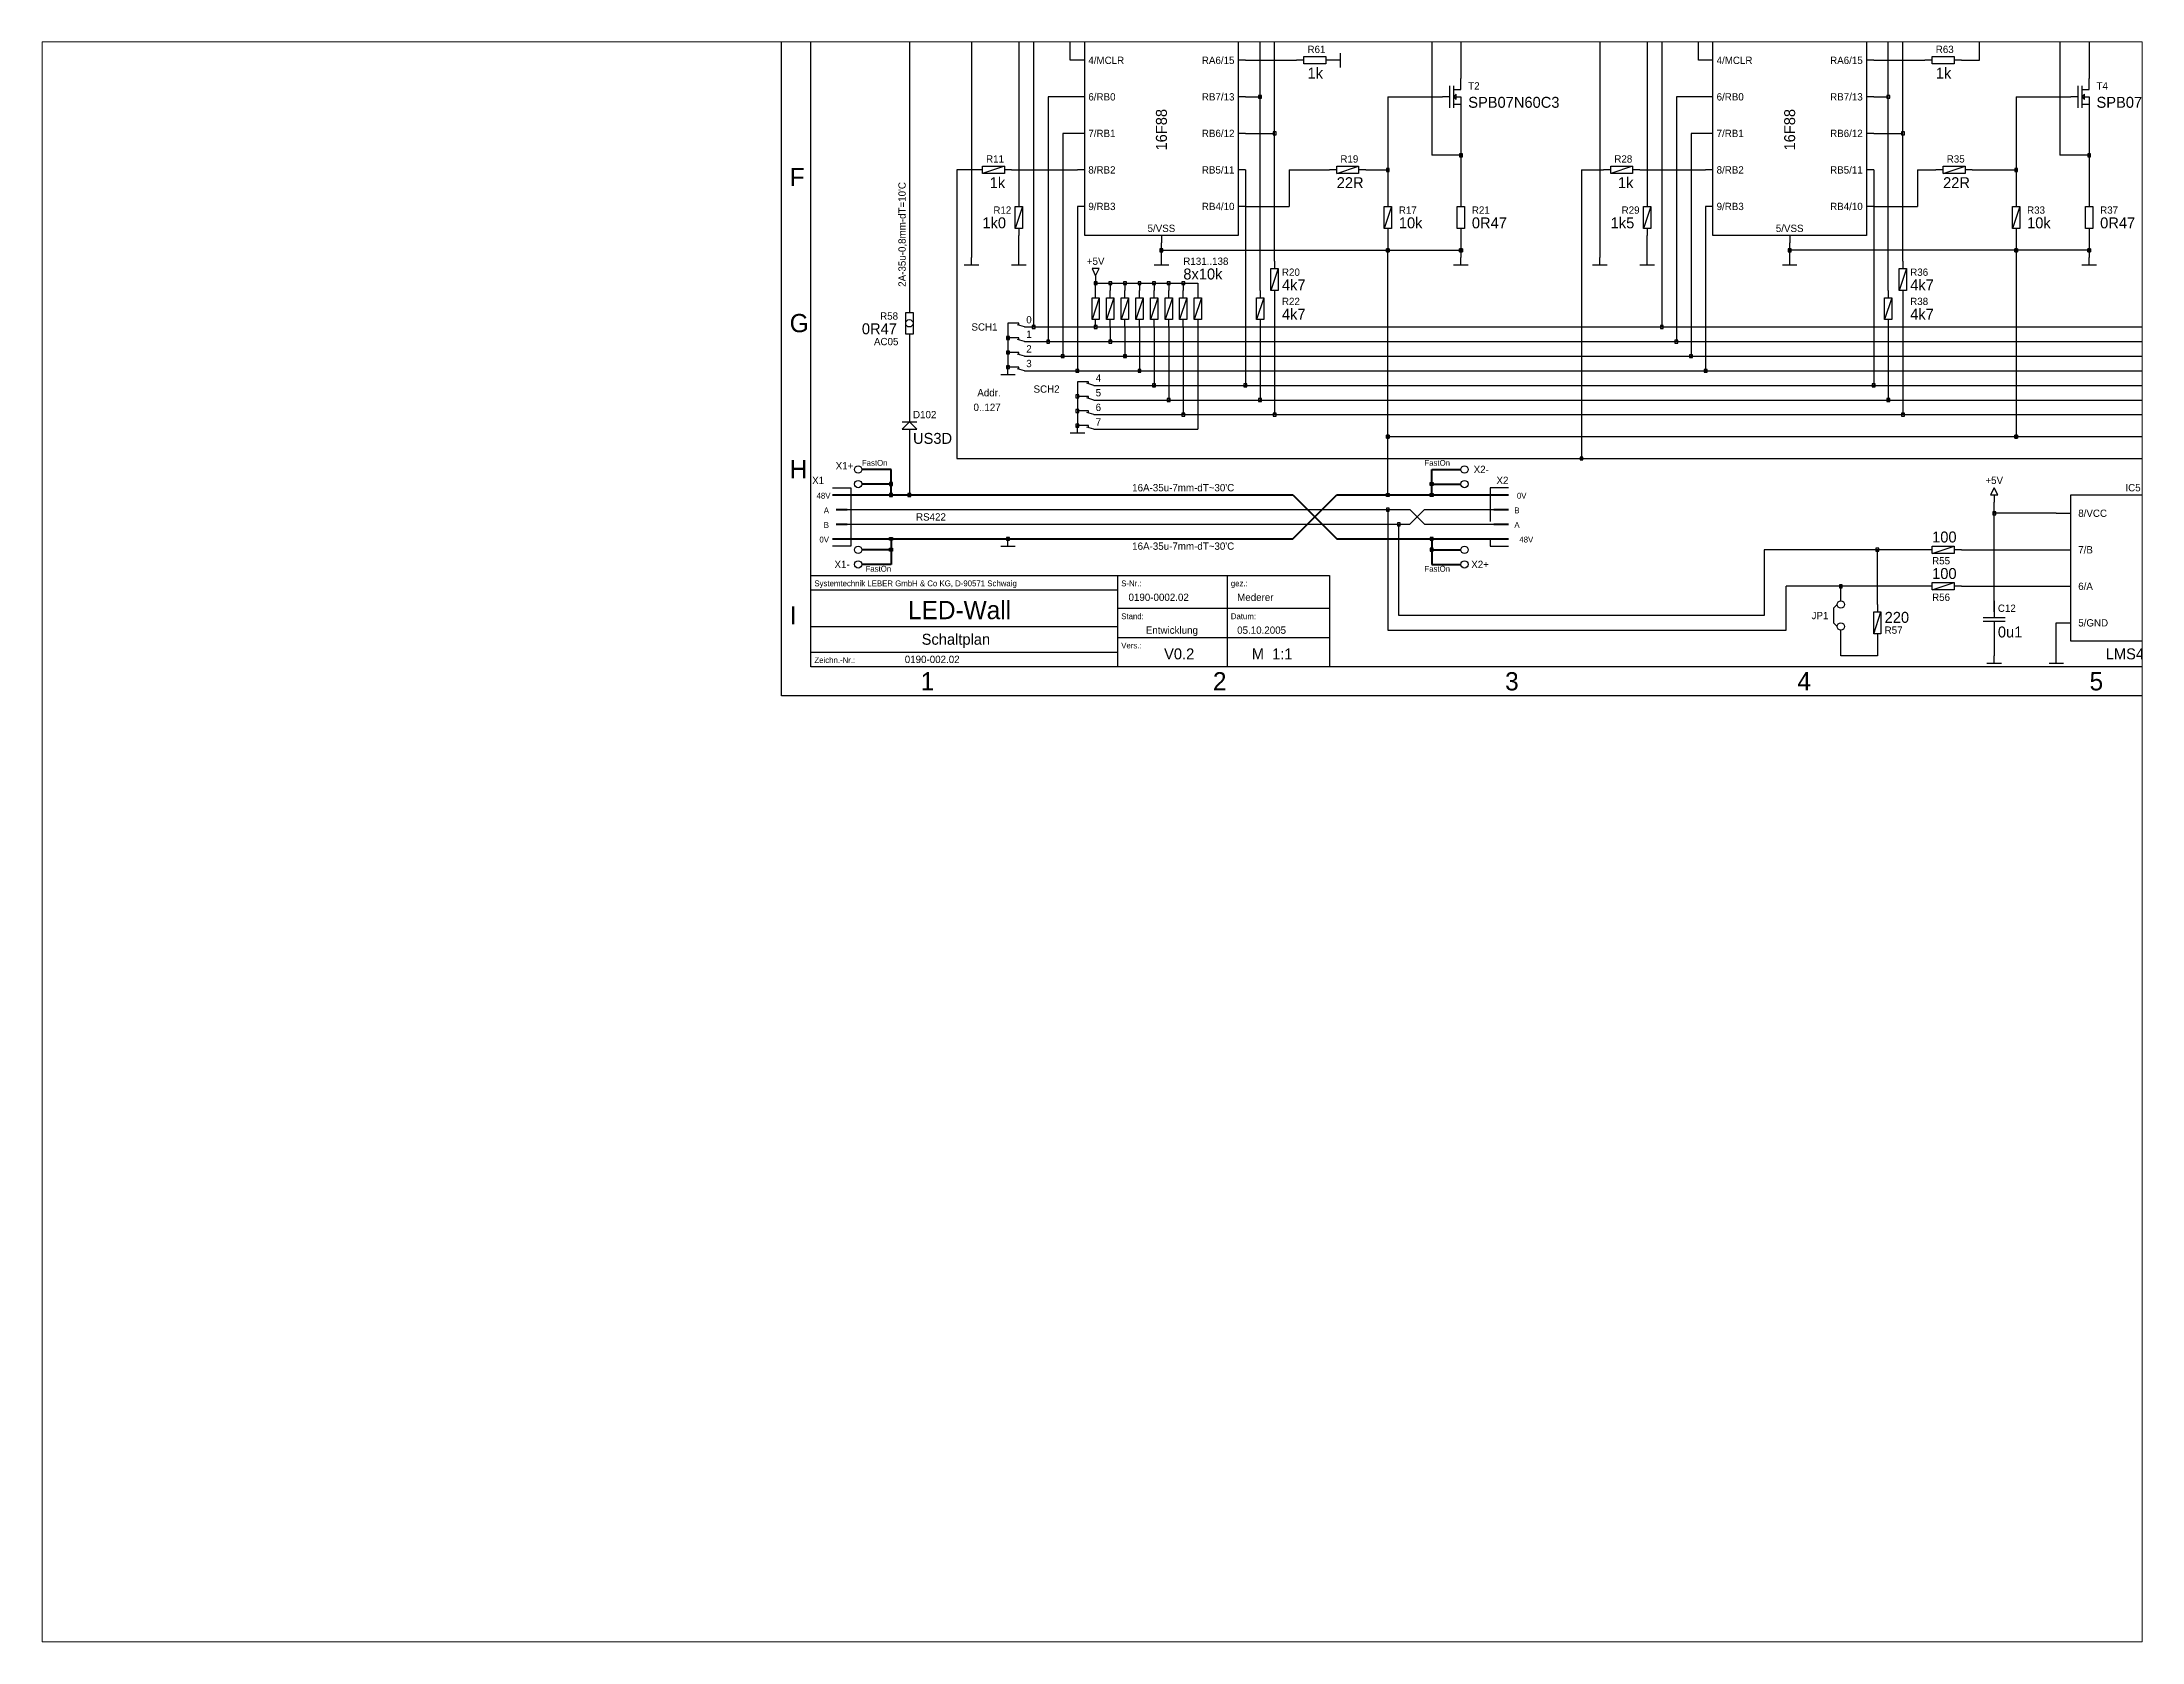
# Paper-space layout 'Layout1' of a CAD drawing. Extents: x 27 to 240, y 20 to 183.
# The model-space entities are those that its viewports show. They can reach past a viewport. Long polylines and large blocks are cut down to what shows.
import ezdxf
from ezdxf.enums import TextEntityAlignment as Align

# ---------------------------------------------------------------- set-up
doc = ezdxf.new("R2010")
doc.units = 0
doc.header["$LTSCALE"] = 0.2
doc.linetypes.add('SOLID', pattern=[0])
doc.linetypes.add('STRICHLINIE', pattern=[19.05, 12.7, -6.35])
doc.layers.get('0').update_dxf_attribs({"linetype": 'CONTINUOUS'})
for name, color, linetype in [('_LAYER_1', 7, 'SOLID'), ('RAHMEN', 5, 'CONTINUOUS'), ('Schaltplan', 7, 'CONTINUOUS'), ('ZEICHNUNG', 7, 'CONTINUOUS')]:
    doc.layers.add(name, color=color, linetype=linetype)

# ---------------------------------------------------------------- blocks, each defined once
blk = doc.blocks.new('Schrift_N')
for p, q in [((42, 12.5), (42, 0)), ((57, 12.5), (57, 0)), ((0, 10.5), (42, 10.5)), ((42, 8), (71, 8)), ((0, 5.5), (42, 5.5)), ((42, 4), (71, 4)), ((0, 2), (42, 2))]:
    blk.add_line(p, q)
blk.add_lwpolyline([(0, 12.5), (71, 12.5), (71, 0), (0, 0)], close=True)
for s, p in [('Systemtechnik LEBER GmbH & Co KG, D-90571 Schwaig', (0.5, 11)), ('S-Nr.:', (42.5, 11)), ('gez.:', (57.5, 11)), ('Stand:', (42.5, 6.5)), ('Datum:', (57.5, 6.5)), ('Vers.:', (42.5, 2.5)), ('Zeichn.-Nr.:', (0.5, 0.5))]:
    blk.add_text(s, height=0.8).set_placement(p)
for tag, height, p in [('PROJEKT', 2.5, (20.5, 6.5)), ('BEZEICHNUNG', 1.5, (20, 3))]:
    blk.add_attdef(tag, text='', height=height).set_placement(p, align=Align.CENTER)
for tag, p, height in [('SACHNUMMER', (46, 9), 1), ('BEARBEITER', (58.5, 9), 1), ('STAND', (46, 4.5), 1), ('DATUM', (58.5, 4.5), 1), ('ZEICHNG.-NR', (13, 0.5), 1), ('VERS', (48.5, 1), 1.5), ('MASST', (60.5, 1), 1.5)]:
    blk.add_attdef(tag, p, '', height=height)
blk = doc.blocks.new('RAHMEN4Q')
at = {"layer": 'RAHMEN'}
for p, q in [((0, 180), (285, 180)), ((0, 0), (0, 180)), ((4, 4), (4, 180)), ((285, 180), (285, 0)), ((285, 4), (4, 4)), ((285, 0), (0, 0))]:
    blk.add_line(p, q, dxfattribs=at)
for s, p in [('A', (1.12, 169.78)), ('B', (1.12, 149.78)), ('C', (1.12, 129.78)), ('D', (1.12, 109.78)), ('E', (1.12, 89.78)), ('F', (1.12, 69.78)), ('G', (1.12, 49.78)), ('H', (1.12, 29.78)), ('I', (1.12, 9.78)), ('1', (19.05, 0.75)), ('2', (59.05, 0.75)), ('3', (99.05, 0.75)), ('4', (139.05, 0.75)), ('5', (179.05, 0.75)), ('6', (219.05, 0.75)), ('7', (259.05, 0.75))]:
    blk.add_text(s, height=2.5, dxfattribs=at).set_placement(p)
blk = doc.blocks.new('GND')
at = {"layer": '_LAYER_1'}
blk.add_line((0, -1), (0, 0), dxfattribs=at)
at = {"layer": '_LAYER_1', "lineweight": 30}
blk.add_line((-1, -1), (1, -1), dxfattribs=at)
blk = doc.blocks.new('16F818')
for p, q in [((11.5, 5), (11.5, 4)), ((1, 0), (0, 0)), ((23, 0), (22, 0)), ((1, -5), (0, -5)), ((23, -5), (22, -5)), ((1, -10), (0, -10)), ((23, -10), (22, -10)), ((1, -15), (0, -15)), ((23, -15), (22, -15)), ((1, -20), (0, -20)), ((23, -20), (22, -20)), ((1, -25), (0, -25)), ((23, -25), (22, -25)), ((1, -30), (0, -30)), ((23, -30), (22, -30)), ((1, -35), (0, -35)), ((23, -35), (22, -35)), ((11.5, -39), (11.5, -40))]:
    blk.add_line(p, q)
at = {"lineweight": 30}
blk.add_lwpolyline([(1, 4), (22, 4), (22, -39), (1, -39)], close=True, dxfattribs=at)
for tag, p in [('P14', (11.5, 2.5)), ('P5', (11.5, -38.5))]:
    blk.add_attdef(tag, text='', height=1).set_placement(p, align=Align.CENTER)
for tag, p in [('P1', (1.5, -0.5)), ('P2', (1.5, -5.5)), ('P3', (1.5, -10.5)), ('P4', (1.5, -15.5)), ('P6', (1.5, -20.5)), ('P7', (1.5, -25.5)), ('P8', (1.5, -30.5)), ('P9', (1.5, -35.5))]:
    blk.add_attdef(tag, p, '', height=1)
for tag, p in [('P18', (21.5, -0.5)), ('P17', (21.5, -5.5)), ('P16', (21.5, -10.5)), ('P15', (21.5, -15.5)), ('P13', (21.5, -20.5)), ('P12', (21.5, -25.5)), ('P11', (21.5, -30.5)), ('P10', (21.5, -35.5))]:
    blk.add_attdef(tag, text='', height=1).set_placement(p, align=Align.RIGHT)
blk.add_attdef('POS', text='', height=1).set_placement((11.5, -7.5), align=Align.MIDDLE)
blk.add_attdef('WERT', text='', height=1.5, rotation=90).set_placement((11.5, -24.5), align=Align.MIDDLE)
blk = doc.blocks.new('R_SENKRECHT')
at = {"layer": 'ZEICHNUNG'}
for p, q in [((0, 5), (0, 4)), ((0, 1), (0, 0))]:
    blk.add_line(p, q, dxfattribs=at)
blk.add_lwpolyline([(-0.5, 1), (-0.5, 4), (0.5, 4), (0.5, 1)], close=True, dxfattribs=at)
for tag, p, height in [('1K0', (1, 2.5), 1.5), ('RX', (1, 1), 1)]:
    blk.add_attdef(tag, p, '', height=height, dxfattribs=at)
blk = doc.blocks.new('R_WAAGRECHT')
at = {"layer": 'ZEICHNUNG'}
for p, q in [((-4, 0), (-5, 0)), ((-4, -0.5), (-4, 0.5)), ((-4, 0.5), (-1, 0.5)), ((-1, 0.5), (-1, -0.5)), ((0, 0), (-1, 0)), ((-1, -0.5), (-4, -0.5))]:
    blk.add_line(p, q, dxfattribs=at)
for tag, p, height in [('1K0', (-4, 1), 1.5), ('RX', (-4, -2), 1)]:
    blk.add_attdef(tag, p, '', height=height, dxfattribs=at)
blk = doc.blocks.new('FET')
for p, q in [((1, 0), (0, 0)), ((1, -1.5), (1, 1.5)), ((1.5, 1), (2.5, 1)), ((1.85, 0.35), (1.5, 0)), ((1.5, 0), (2.5, 0)), ((1.5, 0), (1.85, -0.35)), ((1.85, -0.35), (1.85, 0.35))]:
    blk.add_line(p, q)
at = {"layer": 'Schaltplan'}
for p, q in [((1.5, 1.5), (1.5, -1.5)), ((2.5, 1), (2.5, 2.5)), ((2.5, 0), (2.5, -2.5)), ((1.5, -1), (2.5, -1))]:
    blk.add_line(p, q, dxfattribs=at)
for tag, p, height in [('TX', (3.5, 1), 1), ('TYP', (3.5, -1.5), 1.5)]:
    blk.add_attdef(tag, p, '', height=height)
blk = doc.blocks.new('VERBINDUNG')
at = {"layer": 'ZEICHNUNG'}
for p, q in [((0.2, 0.2), (-0.2, 0.2)), ((-0.2, 0.2), (-0.2, -0.2)), ((0.2, -0.2), (0.2, 0.2)), ((-0.2, -0.2), (0.2, -0.2))]:
    blk.add_line(p, q, dxfattribs=at)
blk = doc.blocks.new('U-plus')
for p, q in [((-0.5, 2), (0, 1)), ((0.5, 2), (-0.5, 2)), ((0, 1), (0.5, 2)), ((0, 1), (0, 0))]:
    blk.add_line(p, q)
blk.add_attdef('U', text='', height=1).set_placement((0, 3), align=Align.MIDDLE)
blk = doc.blocks.new('MCP41XXX')
for p, q in [((-20, 0), (-18, 0)), ((-2, 0), (0, 0)), ((-20, -5), (-18, -5)), ((-2, -5), (0, -5)), ((-20, -10), (-18, -10)), ((-2, -10), (0, -10)), ((-20, -15), (-18, -15)), ((-2, -15), (0, -15))]:
    blk.add_line(p, q)
at = {"lineweight": 30}
blk.add_lwpolyline([(-18, 2.5), (-2, 2.5), (-2, -17.5), (-18, -17.5)], close=True, dxfattribs=at)
for tag, height, p in [('Name', 1, (-9.5, 3)), ('Wert', 1.5, (-9.5, -19.5))]:
    blk.add_attdef(tag, text='', height=height).set_placement(p, align=Align.CENTER)
for tag, p in [('8', (-17, -0.5)), ('7', (-17, -5.5)), ('6', (-17, -10.5)), ('5', (-17, -15.5))]:
    blk.add_attdef(tag, p, '', height=1)
for tag, p in [('1', (-2.5, -0.5)), ('2', (-2.5, -5.5)), ('3', (-2.5, -10.5)), ('4', (-2.5, -15.5))]:
    blk.add_attdef(tag, text='', height=1).set_placement(p, align=Align.RIGHT)
blk = doc.blocks.new('C_SENKRECHT')
at = {"layer": 'ZEICHNUNG'}
for p, q in [((0, 5), (0, 2.75)), ((-1.5, 2.75), (1.5, 2.75)), ((-1.5, 2.25), (1.5, 2.25)), ((0, 2.25), (0, 0))]:
    blk.add_line(p, q, dxfattribs=at)
for tag, p, height in [('+', (-1, 3), 1), ('C', (0.5, 3.5), 1), ('100N', (0.5, 0), 1.5)]:
    blk.add_attdef(tag, p, '', height=height, dxfattribs=at)
blk = doc.blocks.new('+U')
for p, q in [((0, 2), (-0.5, 1)), ((-0.5, 1), (0.5, 1)), ((0.5, 1), (0, 2)), ((0, 1), (0, 0))]:
    blk.add_line(p, q)
blk.add_attdef('U', text='', height=1).set_placement((0, 3), align=Align.MIDDLE)
blk = doc.blocks.new('SWITCH')
for p, q in [((-1.25, 0.5), (-1.5, 0.5)), ((-0.25, 0), (0, 0))]:
    blk.add_line(p, q)
at = {"lineweight": 30}
for p, q in [((-1, 0.5), (-1.25, 0.5)), ((-0.25, 0), (-1.2, 0.29)), ((-1, 0.25), (-1, 0.5))]:
    blk.add_line(p, q, dxfattribs=at)
blk = doc.blocks.new('Verbindung-dick')
at = {"lineweight": 30}
for p, q in [((-0.2, 0.2), (-0.2, -0.2)), ((0.2, 0.2), (-0.2, 0.2)), ((-0.2, 0.2), (-0.2, -0.2)), ((0.2, 0.2), (-0.2, 0.2)), ((0.2, -0.2), (0.2, 0.2)), ((0.2, -0.2), (0.2, 0.2)), ((-0.2, -0.2), (0.2, -0.2)), ((-0.2, -0.2), (0.2, -0.2))]:
    blk.add_line(p, q, dxfattribs=at)
blk = doc.blocks.new('D_oben')
for p, q in [((-1, 0.5), (1, 0.5)), ((0, 0.5), (-1, -0.5)), ((0, 2.5), (0, 0.5)), ((1, -0.5), (0, 0.5)), ((-1, -0.5), (1, -0.5)), ((0, -0.5), (0, -2.5))]:
    blk.add_line(p, q)
for tag, p, height in [('D', (0.5, 1), 1), ('TYP', (0.5, -2.5), 1.5)]:
    blk.add_attdef(tag, p, '', height=height)

msp = doc.modelspace()

# ---------------------------------------------------------------- linework, layer by layer
at = {"layer": 'Schaltplan', "lineweight": 30}
for p, q in [((117.5, 254.5), (117.5, 162.5)), ((183, 137.5), (183, 171)), ((183, 171), (193, 171)), ((279, 171), (269, 171)), ((269, 171), (269, 145.5)), ((117.5, 159.5), (117.5, 147.5)), ((117.5, 146.5), (117.5, 137.5)), ((183, 145.5), (356.5, 145.5))]:
    msp.add_line(p, q, dxfattribs=at)
at = {"layer": 'Schaltplan'}
for p, q in [((139.5, 197), (139.5, 235.5)), ((225.5, 197), (225.5, 235.5)), ((165.5, 165.5), (165.5, 230.5)), ((193, 231), (193, 194.5)), ((251.5, 165.5), (251.5, 230.5)), ((279, 231), (279, 194.5)), ((167.5, 169.5), (167.5, 229)), ((253.5, 169.5), (253.5, 229)), ((264, 197), (264, 227.5)), ((132.5, 214.5), (132.5, 178)), ((218.5, 214.5), (218.5, 178)), ((189, 212), (189, 184)), ((275, 212), (275, 184)), ((134.5, 207), (134.5, 160.5)), ((220.5, 207), (220.5, 160.5)), ((126, 202.5), (126, 170)), ((212, 202.5), (212, 170)), ((140.5, 197), (139.5, 197)), ((163.5, 197), (170.5, 197)), ((226.5, 197), (225.5, 197)), ((249.5, 197), (256.5, 197)), ((261.5, 197), (264, 197)), ((136.5, 192), (136.5, 158.5)), ((140.5, 192), (136.5, 192)), ((163.5, 192), (165.5, 192)), ((183, 192), (183, 178)), ((183, 192), (190.5, 192)), ((222.5, 192), (222.5, 158.5)), ((226.5, 192), (222.5, 192)), ((249.5, 192), (251.5, 192)), ((269, 192), (269, 178)), ((269, 192), (276.5, 192)), ((138.5, 187), (138.5, 156.5)), ((140.5, 187), (138.5, 187)), ((163.5, 187), (167.5, 187)), ((193, 189.5), (193, 178)), ((224.5, 187), (224.5, 156.5)), ((226.5, 187), (224.5, 187)), ((249.5, 187), (253.5, 187)), ((279, 189.5), (279, 178)), ((193, 184), (189, 184)), ((279, 184), (275, 184)), ((126.5, 182), (124, 182)), ((124, 182), (124, 142.5)), ((130.5, 182.5), (127.5, 181.5)), ((131.5, 182), (140.5, 182)), ((163.5, 182), (163.5, 152.5)), ((169.5, 182), (175, 182)), ((169.5, 182), (169.5, 177)), ((176, 181.5), (179, 182.5)), ((180, 182), (183, 182)), ((209.5, 182), (209.5, 142.5)), ((209.5, 182), (212.5, 182)), ((216.5, 182.5), (213.5, 181.5)), ((217.5, 182), (226.5, 182)), ((249.5, 182), (249.5, 152.5)), ((255.5, 182), (255.5, 177)), ((255.5, 182), (258, 182)), ((259, 181.5), (262, 182.5)), ((263, 182), (269, 182)), ((133, 177), (132, 174)), ((140.5, 177), (140.5, 154.5)), ((163.5, 177), (169.5, 177)), ((183.5, 177), (182.5, 174)), ((219, 177), (218, 174)), ((226.5, 177), (226.5, 154.5)), ((249.5, 177), (255.5, 177)), ((269.5, 177), (268.5, 174)), ((132.5, 170), (132.5, 173)), ((183, 173), (183, 171)), ((193, 173), (193, 170)), ((218.5, 170), (218.5, 173)), ((269, 173), (269, 171)), ((279, 173), (279, 170)), ((152, 170), (152, 172)), ((152, 171), (183, 171)), ((238, 170), (238, 172)), ((269, 171), (238, 171)), ((168, 168.5), (167, 165.5)), ((254, 168.5), (253, 165.5)), ((143.5, 164.5), (142.5, 161.5)), ((143, 165.5), (143, 166.5)), ((143, 166.5), (157, 166.5)), ((145.5, 164.5), (144.5, 161.5)), ((145, 166.5), (145, 165.5)), ((147.5, 164.5), (146.5, 161.5)), ((147, 166.5), (147, 165.5)), ((149.5, 164.5), (148.5, 161.5)), ((149, 166.5), (149, 165.5)), ((151.5, 164.5), (150.5, 161.5)), ((151, 166.5), (151, 165.5)), ((153.5, 164.5), (152.5, 161.5)), ((153, 166.5), (153, 165.5)), ((155.5, 164.5), (154.5, 161.5)), ((155, 166.5), (155, 165.5)), ((157.5, 164.5), (156.5, 161.5)), ((157, 166.5), (157, 165.5)), ((166, 164.5), (165, 161.5)), ((167.5, 164.5), (167.5, 148.5)), ((252, 164.5), (251, 161.5)), ((253.5, 164.5), (253.5, 148.5)), ((132, 161), (131, 161)), ((131, 161), (131, 155)), ((132, 159), (131, 159)), ((133.5, 160.5), (308, 160.5)), ((133.5, 158.5), (310, 158.5)), ((145, 160.5), (145, 158.5)), ((147, 160.5), (147, 156.5)), ((149, 160.5), (149, 154.5)), ((151, 160.5), (151, 152.5)), ((153, 160.5), (153, 150.5)), ((155, 160.5), (155, 148.5)), ((157, 160.5), (157, 146.5)), ((165.5, 160.5), (165.5, 150.5)), ((251.5, 160.5), (251.5, 150.5)), ((132, 157), (131, 157)), ((133.5, 156.5), (312, 156.5)), ((132, 155), (131, 155)), ((133.5, 154.5), (314, 154.5)), ((141.5, 153), (140.5, 153)), ((140.5, 153), (140.5, 147)), ((143, 152.5), (337, 152.5)), ((141.5, 151), (140.5, 151)), ((143, 150.5), (339, 150.5)), ((141.5, 149), (140.5, 149)), ((141.5, 147), (140.5, 147)), ((143, 148.5), (341, 148.5)), ((143, 146.5), (157, 146.5)), ((124, 142.5), (159.5, 142.5)), ((159.5, 142.5), (297, 142.5)), ((107, 138.5), (109.5, 138.5)), ((109.5, 138.5), (109.5, 130.5)), ((109, 135.5), (186, 135.5)), ((183, 135.5), (183, 119)), ((186, 135.5), (188, 133.5)), ((186, 133.5), (188, 135.5)), ((188, 135.5), (197.5, 135.5)), ((266, 121.5), (266, 136.5)), ((109, 133.5), (186, 133.5)), ((184.5, 121), (184.5, 133.5)), ((188, 133.5), (197.5, 133.5)), ((274.5, 135), (266, 135)), ((109.5, 130.5), (107, 130.5)), ((256.5, 130), (234.5, 130)), ((234.5, 130), (234.5, 121)), ((250, 122.5), (250, 130)), ((257.5, 129.5), (260.5, 130.5)), ((261.5, 130), (274.5, 130)), ((256.5, 125), (237.5, 125)), ((237.5, 119), (237.5, 125)), ((245, 123), (245, 125)), ((257.5, 124.5), (260.5, 125.5)), ((261.5, 125), (274.5, 125)), ((234.5, 121), (184.5, 121)), ((244.5, 122.5), (244, 122)), ((244, 122), (244, 120)), ((249.5, 118.5), (250.5, 121.5)), ((183, 119), (237.5, 119)), ((244, 120), (244.5, 119.5)), ((245, 115.5), (245, 119)), ((266, 118), (266, 115.5)), ((274.5, 115.5), (274.5, 120)), ((250, 115.5), (245, 115.5)), ((250, 117.5), (250, 115.5))]:
    msp.add_line(p, q, dxfattribs=at)
at = {"layer": 'Schaltplan', "lineweight": 50}
for p, q in [((115, 141), (111, 141)), ((115, 137.5), (115, 141)), ((189, 137.5), (189, 141)), ((189, 141), (193, 141)), ((115, 139), (111, 139)), ((189, 139), (193, 139)), ((109, 137.5), (170, 137.5)), ((170, 137.5), (176, 131.5)), ((170, 131.5), (176, 137.5)), ((176, 137.5), (197.5, 137.5)), ((109, 131.5), (170, 131.5)), ((115, 130), (111, 130)), ((115, 131.5), (115, 128)), ((176, 131.5), (197.5, 131.5)), ((189, 131.5), (189, 128)), ((189, 130), (193, 130)), ((115, 128), (111, 128)), ((189, 128), (193, 128))]:
    msp.add_line(p, q, dxfattribs=at)
at = {"layer": 'Schaltplan', "linetype": 'STRICHLINIE'}
for p, q in [((199.5, 138.5), (197, 138.5)), ((197, 138.5), (197, 130.5)), ((197, 130.5), (199.5, 130.5))]:
    msp.add_line(p, q, dxfattribs=at)
at = {"layer": 'Schaltplan', "lineweight": 80}
for p, q in [((107, 137.5), (109, 137.5)), ((107.5, 135.5), (109, 135.5)), ((197.5, 137.5), (199.5, 137.5)), ((197.5, 135.5), (199.5, 135.5)), ((107.5, 133.5), (109, 133.5)), ((197.5, 133.5), (199.5, 133.5)), ((107, 131.5), (109, 131.5)), ((197.5, 131.5), (199.5, 131.5))]:
    msp.add_line(p, q, dxfattribs=at)
at = {"layer": 'Schaltplan'}
for centre in [(117.5, 161), (110.5, 141), (193.5, 141), (110.5, 139), (193.5, 139), (110.5, 130), (193.5, 130), (110.5, 128), (193.5, 128), (245, 122.5), (245, 119.5)]:
    msp.add_circle(centre, 0.5, dxfattribs=at)

# ---------------------------------------------------------------- block references
at = {"layer": 'RAHMEN', "lineweight": 40}
msp.add_blockref('RAHMEN4Q', (100, 110), dxfattribs=at)
at = {"layer": 'RAHMEN'}
ref = msp.add_blockref('Schrift_N', (104, 114), dxfattribs=at)
ref.add_attrib('SACHNUMMER', '0190-0002.02', (147.5, 123), dxfattribs={"height": 1})
ref.add_attrib('STAND', 'Entwicklung', (149.87, 118.5), dxfattribs={"height": 1})
ref.add_attrib('PROJEKT', 'LED-Wall', dxfattribs={"height": 2.5}).set_placement((124.37, 120.5), align=Align.CENTER)
ref.add_attrib('BEZEICHNUNG', 'Schaltplan', dxfattribs={"height": 1.5}).set_placement((123.87, 117), align=Align.CENTER)
ref.add_attrib('ZEICHNG.-NR', '0190-002.02', (116.87, 114.5), dxfattribs={"height": 1})
ref.add_attrib('BEARBEITER', 'Mederer', (162.37, 123), dxfattribs={"height": 1})
ref.add_attrib('MASST', 'M  1:1', (164.37, 115), dxfattribs={"height": 1.5})
ref.add_attrib('VERS', 'V0.2', (152.37, 115), dxfattribs={"height": 1.5})
ref.add_attrib('DATUM', '05.10.2005', (162.37, 118.5), dxfattribs={"height": 1})
at = {"layer": 'Schaltplan'}
for name, p, values in [('16F818', (140.5, 212), {'P4': '4/MCLR', 'P9': '9/RB3', 'P8': '8/RB2', 'P7': '7/RB1', 'P6': '6/RB0', 'P5': '5/VSS', 'P10': 'RB4/10', 'WERT': '16F88', 'P11': 'RB5/11', 'P12': 'RB6/12', 'P13': 'RB7/13', 'P15': 'RA6/15', 'P3': '3/RA4', 'P2': '2/RA3', 'P1': '1/RA2', 'POS': 'IC2', 'P14': '14/VDD', 'P18': 'RA1/18', 'P16': 'RA7/16', 'P17': 'AN0/17'}), ('16F818', (226.5, 212), {'P4': '4/MCLR', 'P9': '9/RB3', 'P8': '8/RB2', 'P7': '7/RB1', 'P6': '6/RB0', 'P5': '5/VSS', 'P10': 'RB4/10', 'WERT': '16F88', 'P11': 'RB5/11', 'P12': 'RB6/12', 'P13': 'RB7/13', 'P15': 'RA6/15', 'P3': '3/RA4', 'P2': '2/RA3', 'P1': '1/RA2', 'POS': 'IC3', 'P14': '14/VDD', 'P18': 'RA1/18', 'P16': 'RA7/16', 'P17': 'AN0/17'}), ('FET', (190.5, 192), {'TYP': 'SPB07N60C3', 'TX': 'T2'}), ('FET', (276.5, 192), {'TYP': 'SPB07N60C3', 'TX': 'T4'}), ('U-plus', (143, 166.5), {'U': '+5V'}), ('D_oben', (117.5, 147), {'D': 'D102', 'TYP': 'US3D'}), ('+U', (266, 136.5), {'U': '+5V'}), ('R_WAAGRECHT', (261.5, 130), {'RX': 'R55', '1K0': '100'}), ('R_WAAGRECHT', (261.5, 125), {'RX': 'R56', '1K0': '100'}), ('R_SENKRECHT', (250, 117.5), {'RX': 'R57', '1K0': '220'})]:
    msp.add_blockref(name, p, dxfattribs=at).add_auto_attribs(values)
ref = msp.add_blockref('R_WAAGRECHT', (175.5, 202), dxfattribs=at)
ref.add_attrib('RX', 'R60', (172, 203), dxfattribs={"layer": 'ZEICHNUNG', "height": 1})
ref.add_attrib('1K0', '1k', (172, 199.5), dxfattribs={"layer": 'ZEICHNUNG', "height": 1.5})
ref = msp.add_blockref('R_WAAGRECHT', (261.5, 202), dxfattribs=at)
ref.add_attrib('RX', 'R62', (258, 203), dxfattribs={"layer": 'ZEICHNUNG', "height": 1})
ref.add_attrib('1K0', '1k', (258, 199.5), dxfattribs={"layer": 'ZEICHNUNG', "height": 1.5})
ref = msp.add_blockref('R_WAAGRECHT', (175.5, 197), dxfattribs=at)
ref.add_attrib('RX', 'R61', (172, 198), dxfattribs={"layer": 'ZEICHNUNG', "height": 1})
ref.add_attrib('1K0', '1k', (172, 194.5), dxfattribs={"layer": 'ZEICHNUNG', "height": 1.5})
ref = msp.add_blockref('R_WAAGRECHT', (261.5, 197), dxfattribs=at)
ref.add_attrib('RX', 'R63', (258, 198), dxfattribs={"layer": 'ZEICHNUNG', "height": 1})
ref.add_attrib('1K0', '1k', (258, 194.5), dxfattribs={"layer": 'ZEICHNUNG', "height": 1.5})
for name, p, rotation in [('GND', (175.5, 197), 90), ('R_WAAGRECHT', (143, 160.5), 270), ('R_WAAGRECHT', (145, 160.5), 270), ('R_WAAGRECHT', (147, 160.5), 270), ('R_WAAGRECHT', (149, 160.5), 270), ('R_WAAGRECHT', (151, 160.5), 270), ('R_WAAGRECHT', (153, 160.5), 270), ('R_WAAGRECHT', (155, 160.5), 270), ('Verbindung-dick', (189, 131.5), 180), ('Verbindung-dick', (189, 130), 180)]:
    msp.add_blockref(name, p, dxfattribs=dict(at, rotation=rotation))
for name, p in [('VERBINDUNG', (165.5, 192)), ('VERBINDUNG', (165.5, 192)), ('VERBINDUNG', (251.5, 192)), ('VERBINDUNG', (251.5, 192)), ('VERBINDUNG', (167.5, 187)), ('VERBINDUNG', (167.5, 187)), ('VERBINDUNG', (253.5, 187)), ('VERBINDUNG', (253.5, 187)), ('VERBINDUNG', (193, 184)), ('VERBINDUNG', (193, 184)), ('VERBINDUNG', (279, 184)), ('VERBINDUNG', (279, 184)), ('VERBINDUNG', (183, 182)), ('VERBINDUNG', (183, 182)), ('VERBINDUNG', (269, 182)), ('VERBINDUNG', (269, 182)), ('GND', (126, 170)), ('GND', (132.5, 170)), ('GND', (152, 170)), ('VERBINDUNG', (152, 171)), ('VERBINDUNG', (152, 171)), ('VERBINDUNG', (183, 171)), ('VERBINDUNG', (183, 171)), ('GND', (193, 170)), ('VERBINDUNG', (193, 171)), ('GND', (212, 170)), ('GND', (218.5, 170)), ('GND', (238, 170)), ('VERBINDUNG', (238, 171)), ('VERBINDUNG', (238, 171)), ('VERBINDUNG', (269, 171)), ('VERBINDUNG', (269, 171)), ('GND', (279, 170)), ('VERBINDUNG', (279, 171)), ('VERBINDUNG', (279, 171)), ('VERBINDUNG', (143, 166.5)), ('VERBINDUNG', (143, 166.5)), ('VERBINDUNG', (145, 166.5)), ('VERBINDUNG', (145, 166.5)), ('VERBINDUNG', (147, 166.5)), ('VERBINDUNG', (147, 166.5)), ('VERBINDUNG', (149, 166.5)), ('VERBINDUNG', (149, 166.5)), ('VERBINDUNG', (151, 166.5)), ('VERBINDUNG', (151, 166.5)), ('VERBINDUNG', (153, 166.5)), ('VERBINDUNG', (153, 166.5)), ('VERBINDUNG', (155, 166.5)), ('VERBINDUNG', (155, 166.5)), ('SWITCH', (133.5, 160.5)), ('VERBINDUNG', (131, 159)), ('VERBINDUNG', (131, 159)), ('SWITCH', (133.5, 158.5)), ('VERBINDUNG', (134.5, 160.5)), ('VERBINDUNG', (134.5, 160.5)), ('VERBINDUNG', (136.5, 158.5)), ('VERBINDUNG', (136.5, 158.5)), ('VERBINDUNG', (143, 160.5)), ('VERBINDUNG', (143, 160.5)), ('VERBINDUNG', (145, 158.5)), ('VERBINDUNG', (145, 158.5)), ('VERBINDUNG', (220.5, 160.5)), ('VERBINDUNG', (220.5, 160.5)), ('VERBINDUNG', (222.5, 158.5)), ('VERBINDUNG', (222.5, 158.5)), ('VERBINDUNG', (131, 157)), ('VERBINDUNG', (131, 157)), ('SWITCH', (133.5, 156.5)), ('VERBINDUNG', (138.5, 156.5)), ('VERBINDUNG', (138.5, 156.5)), ('VERBINDUNG', (147, 156.5)), ('VERBINDUNG', (147, 156.5)), ('VERBINDUNG', (224.5, 156.5)), ('VERBINDUNG', (224.5, 156.5)), ('GND', (131, 155)), ('VERBINDUNG', (131, 155)), ('VERBINDUNG', (131, 155)), ('SWITCH', (133.5, 154.5)), ('VERBINDUNG', (140.5, 154.5)), ('VERBINDUNG', (140.5, 154.5)), ('SWITCH', (143, 152.5)), ('VERBINDUNG', (149, 154.5)), ('VERBINDUNG', (149, 154.5)), ('VERBINDUNG', (151, 152.5)), ('VERBINDUNG', (151, 152.5)), ('VERBINDUNG', (163.5, 152.5)), ('VERBINDUNG', (163.5, 152.5)), ('VERBINDUNG', (226.5, 154.5)), ('VERBINDUNG', (226.5, 154.5)), ('VERBINDUNG', (249.5, 152.5)), ('VERBINDUNG', (249.5, 152.5)), ('VERBINDUNG', (140.5, 151)), ('VERBINDUNG', (140.5, 151)), ('SWITCH', (143, 150.5)), ('VERBINDUNG', (153, 150.5)), ('VERBINDUNG', (153, 150.5)), ('VERBINDUNG', (165.5, 150.5)), ('VERBINDUNG', (165.5, 150.5)), ('VERBINDUNG', (251.5, 150.5)), ('VERBINDUNG', (251.5, 150.5)), ('GND', (140.5, 147)), ('VERBINDUNG', (140.5, 149)), ('VERBINDUNG', (140.5, 149)), ('VERBINDUNG', (140.5, 147)), ('VERBINDUNG', (140.5, 147)), ('SWITCH', (143, 148.5)), ('SWITCH', (143, 146.5)), ('VERBINDUNG', (155, 148.5)), ('VERBINDUNG', (155, 148.5)), ('VERBINDUNG', (167.5, 148.5)), ('VERBINDUNG', (167.5, 148.5)), ('VERBINDUNG', (253.5, 148.5)), ('VERBINDUNG', (253.5, 148.5)), ('VERBINDUNG', (183, 145.5)), ('VERBINDUNG', (183, 145.5)), ('VERBINDUNG', (269, 145.5)), ('VERBINDUNG', (269, 145.5)), ('VERBINDUNG', (209.5, 142.5)), ('VERBINDUNG', (209.5, 142.5)), ('Verbindung-dick', (115, 139)), ('Verbindung-dick', (115, 137.5)), ('Verbindung-dick', (117.5, 137.5)), ('VERBINDUNG', (183, 135.5)), ('VERBINDUNG', (183, 135.5)), ('VERBINDUNG', (266, 135)), ('VERBINDUNG', (184.5, 133.5)), ('VERBINDUNG', (184.5, 133.5)), ('GND', (131, 131.5)), ('Verbindung-dick', (131, 131.5)), ('VERBINDUNG', (250, 130)), ('VERBINDUNG', (245, 125)), ('GND', (266, 115.5)), ('GND', (274.5, 115.5))]:
    msp.add_blockref(name, p, dxfattribs=at)
ref = msp.add_blockref('R_WAAGRECHT', (131.5, 182), dxfattribs=at)
ref.add_attrib('RX', 'R11', (128, 183), dxfattribs={"layer": 'ZEICHNUNG', "height": 1})
ref.add_attrib('1K0', '1k', (128.5, 179.5), dxfattribs={"layer": 'ZEICHNUNG', "height": 1.5})
ref = msp.add_blockref('R_WAAGRECHT', (180, 182), dxfattribs=at)
ref.add_attrib('RX', 'R19', (176.5, 183), dxfattribs={"layer": 'ZEICHNUNG', "height": 1})
ref.add_attrib('1K0', '22R', (176, 179.5), dxfattribs={"layer": 'ZEICHNUNG', "height": 1.5})
ref = msp.add_blockref('R_WAAGRECHT', (217.5, 182), dxfattribs=at)
ref.add_attrib('RX', 'R28', (214, 183), dxfattribs={"layer": 'ZEICHNUNG', "height": 1})
ref.add_attrib('1K0', '1k', (214.5, 179.5), dxfattribs={"layer": 'ZEICHNUNG', "height": 1.5})
ref = msp.add_blockref('R_WAAGRECHT', (263, 182), dxfattribs=at)
ref.add_attrib('RX', 'R35', (259.5, 183), dxfattribs={"layer": 'ZEICHNUNG', "height": 1})
ref.add_attrib('1K0', '22R', (259, 179.5), dxfattribs={"layer": 'ZEICHNUNG', "height": 1.5})
ref = msp.add_blockref('R_SENKRECHT', (132.5, 173), dxfattribs=at)
ref.add_attrib('RX', 'R12', (129, 176), dxfattribs={"layer": 'ZEICHNUNG', "height": 1})
ref.add_attrib('1K0', '1k0', (127.5, 174), dxfattribs={"layer": 'ZEICHNUNG', "height": 1.5})
ref = msp.add_blockref('R_SENKRECHT', (183, 173), dxfattribs=at)
ref.add_attrib('RX', 'R17', (184.5, 176), dxfattribs={"layer": 'ZEICHNUNG', "height": 1})
ref.add_attrib('1K0', '10k', (184.5, 174), dxfattribs={"layer": 'ZEICHNUNG', "height": 1.5})
ref = msp.add_blockref('R_SENKRECHT', (193, 173), dxfattribs=at)
ref.add_attrib('RX', 'R21', (194.5, 176), dxfattribs={"layer": 'ZEICHNUNG', "height": 1})
ref.add_attrib('1K0', '0R47', (194.5, 174), dxfattribs={"layer": 'ZEICHNUNG', "height": 1.5})
ref = msp.add_blockref('R_SENKRECHT', (218.5, 173), dxfattribs=at)
ref.add_attrib('RX', 'R29', (215, 176), dxfattribs={"layer": 'ZEICHNUNG', "height": 1})
ref.add_attrib('1K0', '1k5', (213.5, 174), dxfattribs={"layer": 'ZEICHNUNG', "height": 1.5})
ref = msp.add_blockref('R_SENKRECHT', (269, 173), dxfattribs=at)
ref.add_attrib('RX', 'R33', (270.5, 176), dxfattribs={"layer": 'ZEICHNUNG', "height": 1})
ref.add_attrib('1K0', '10k', (270.5, 174), dxfattribs={"layer": 'ZEICHNUNG', "height": 1.5})
ref = msp.add_blockref('R_SENKRECHT', (279, 173), dxfattribs=at)
ref.add_attrib('RX', 'R37', (280.5, 176), dxfattribs={"layer": 'ZEICHNUNG', "height": 1})
ref.add_attrib('1K0', '0R47', (280.5, 174), dxfattribs={"layer": 'ZEICHNUNG', "height": 1.5})
ref = msp.add_blockref('R_SENKRECHT', (157, 160.5), dxfattribs=at)
ref.add_attrib('RX', 'R131..138', (155, 169), dxfattribs={"layer": 'ZEICHNUNG', "height": 1})
ref.add_attrib('1K0', '8x10k', (155, 167), dxfattribs={"layer": 'ZEICHNUNG', "height": 1.5})
at = {"layer": 'Schaltplan', "lineweight": 30, "xscale": -1}
for p in [(183, 171), (183, 171), (193, 171), (193, 171), (269, 171), (269, 171), (279, 171), (279, 171), (183, 145.5), (183, 145.5), (269, 145.5), (269, 145.5), (189, 139), (189, 139), (183, 137.5), (183, 137.5), (189, 137.5), (189, 137.5)]:
    msp.add_blockref('VERBINDUNG', p, dxfattribs=at)
at = {"layer": 'Schaltplan', "xscale": -1}
for p in [(183, 171), (193, 171), (269, 171), (279, 171), (183, 145.5), (269, 145.5), (189, 139), (183, 137.5), (189, 137.5)]:
    msp.add_blockref('Verbindung-dick', p, dxfattribs=at)
at = {"layer": 'Schaltplan'}
ref = msp.add_blockref('R_SENKRECHT', (167.5, 164.5), dxfattribs=at)
ref.add_attrib('RX', 'R20', (168.5, 167.5), dxfattribs={"layer": 'ZEICHNUNG', "height": 1})
ref.add_attrib('1K0', '4k7', (168.5, 165.5), dxfattribs={"layer": 'ZEICHNUNG', "height": 1.5})
ref = msp.add_blockref('R_SENKRECHT', (253.5, 164.5), dxfattribs=at)
ref.add_attrib('RX', 'R36', (254.5, 167.5), dxfattribs={"layer": 'ZEICHNUNG', "height": 1})
ref.add_attrib('1K0', '4k7', (254.5, 165.5), dxfattribs={"layer": 'ZEICHNUNG', "height": 1.5})
ref = msp.add_blockref('R_SENKRECHT', (165.5, 160.5), dxfattribs=at)
ref.add_attrib('RX', 'R22', (168.5, 163.5), dxfattribs={"layer": 'ZEICHNUNG', "height": 1})
ref.add_attrib('1K0', '4k7', (168.5, 161.5), dxfattribs={"layer": 'ZEICHNUNG', "height": 1.5})
ref = msp.add_blockref('R_SENKRECHT', (251.5, 160.5), dxfattribs=at)
ref.add_attrib('RX', 'R38', (254.5, 163.5), dxfattribs={"layer": 'ZEICHNUNG', "height": 1})
ref.add_attrib('1K0', '4k7', (254.5, 161.5), dxfattribs={"layer": 'ZEICHNUNG', "height": 1.5})
ref = msp.add_blockref('R_SENKRECHT', (117.5, 158.5), dxfattribs=at)
ref.add_attrib('RX', 'R58', (113.5, 161.5), dxfattribs={"layer": 'ZEICHNUNG', "height": 1})
ref.add_attrib('1K0', '0R47', (111, 159.5), dxfattribs={"layer": 'ZEICHNUNG', "height": 1.5})
at = {"layer": 'Schaltplan', "lineweight": 30}
for p in [(115, 139), (115, 139), (115, 137.5), (115, 137.5), (117.5, 137.5), (117.5, 137.5), (131, 131.5), (131, 131.5)]:
    msp.add_blockref('VERBINDUNG', p, dxfattribs=at)
at = {"layer": 'Schaltplan'}
ref = msp.add_blockref('MCP41XXX', (294.5, 135), dxfattribs=at)
ref.add_attrib('Wert', 'LMS485', dxfattribs={"layer": '0', "height": 1.5}).set_placement((285, 115), align=Align.CENTER)
ref.add_attrib('5', '5/GND', (277.5, 119.5), dxfattribs={"layer": '0', "height": 1})
ref.add_attrib('4', 'DI/4', dxfattribs={"layer": '0', "height": 1}).set_placement((292, 119.5), align=Align.RIGHT)
ref.add_attrib('6', '6/A', (277.5, 124.5), dxfattribs={"layer": '0', "height": 1})
ref.add_attrib('7', '7/B', (277.5, 129.5), dxfattribs={"layer": '0', "height": 1})
ref.add_attrib('8', '8/VCC', (277.5, 134.5), dxfattribs={"layer": '0', "height": 1})
ref.add_attrib('Name', 'IC5', dxfattribs={"layer": '0', "height": 1}).set_placement((285, 138), align=Align.CENTER)
ref.add_attrib('3', 'DE/3', dxfattribs={"layer": '0', "height": 1}).set_placement((292, 124.5), align=Align.RIGHT)
ref.add_attrib('2', 'RE/2', dxfattribs={"layer": '0', "height": 1}).set_placement((292, 129.5), align=Align.RIGHT)
ref.add_attrib('1', 'RO/1', dxfattribs={"layer": '0', "height": 1}).set_placement((292, 134.5), align=Align.RIGHT)
at = {"layer": 'Schaltplan', "lineweight": 30, "xscale": -1, "rotation": 180}
for p in [(115, 131.5), (115, 131.5), (115, 130), (115, 130)]:
    msp.add_blockref('VERBINDUNG', p, dxfattribs=at)
at = {"layer": 'Schaltplan', "xscale": -1, "rotation": 180}
for p in [(115, 131.5), (115, 130)]:
    msp.add_blockref('Verbindung-dick', p, dxfattribs=at)
at = {"layer": 'Schaltplan', "lineweight": 30, "rotation": 180}
for p in [(189, 131.5), (189, 131.5), (189, 130), (189, 130)]:
    msp.add_blockref('VERBINDUNG', p, dxfattribs=at)
at = {"layer": 'Schaltplan'}
ref = msp.add_blockref('C_SENKRECHT', (266, 118), dxfattribs=at)
ref.add_attrib('100N', '0u1', (266.5, 118), dxfattribs={"layer": 'ZEICHNUNG', "height": 1.5})
ref.add_attrib('C', 'C12', (266.5, 121.5), dxfattribs={"layer": 'ZEICHNUNG', "height": 1})

# ---------------------------------------------------------------- texts
msp.add_text("2A-35u-0,8mm-dT=10'C", height=1, rotation=90, dxfattribs=at).set_placement((117, 166))
for s, height, p in [('SCH1', 1, (126, 160)), ('0', 1, (133.5, 161)), ('1', 1, (133.5, 159)), ('3', 1, (133.5, 155)), ('2', 1, (133.5, 157)), ('SCH2', 1, (134.5, 151.5)), ('4', 1, (143, 153)), ('5', 1, (143, 151)), ('6', 1, (143, 149)), ('7', 1, (143, 147)), ('FastOn', 0.8, (111, 141.5)), ('FastOn', 0.8, (188, 141.5)), ("16A-35u-7mm-dT~30'C", 1, (148, 138)), ("16A-35u-7mm-dT~30'C", 1, (148, 130)), ('FastOn', 0.8, (111.5, 127)), ('FastOn', 0.8, (188, 127)), ('JP1', 1, (241, 120.5))]:
    msp.add_text(s, height=height, dxfattribs=at).set_placement(p)
for s, height, p in [('AC05', 1, (116, 158)), ('0..127', 1, (130, 149)), ('Addr.', 1, (130, 151)), ('X1+', 1, (109.83, 141)), ('X2-', 1, (196.83, 140.5)), ('X1', 1, (105.83, 139)), ('X2', 1, (199.5, 139)), ('48V', 0.8, (106.7, 137)), ('A', 0.8, (106.5, 135)), ('B', 0.8, (201.03, 135)), ('0V', 0.8, (201.97, 137)), ('B', 0.8, (106.5, 133)), ('RS422', 1, (122.5, 134)), ('A', 0.8, (201.03, 133)), ('0V', 0.8, (106.5, 131)), ('48V', 0.8, (202.9, 131)), ('X1-', 1, (109.33, 127.5)), ('X2+', 1, (196.83, 127.5))]:
    msp.add_text(s, height=height, dxfattribs=at).set_placement(p, align=Align.RIGHT)

psp = doc.layouts.get("Layout1")

# ---------------------------------------------------------------- viewports
at = {"layer": 'ZEICHNUNG'}
psp.add_viewport(center=(133.35, 101.6), size=(213.36, 162.56), view_center_point=(142.5, 90), view_height=219.0148, dxfattribs=at)

doc.saveas('drawing.dxf')
